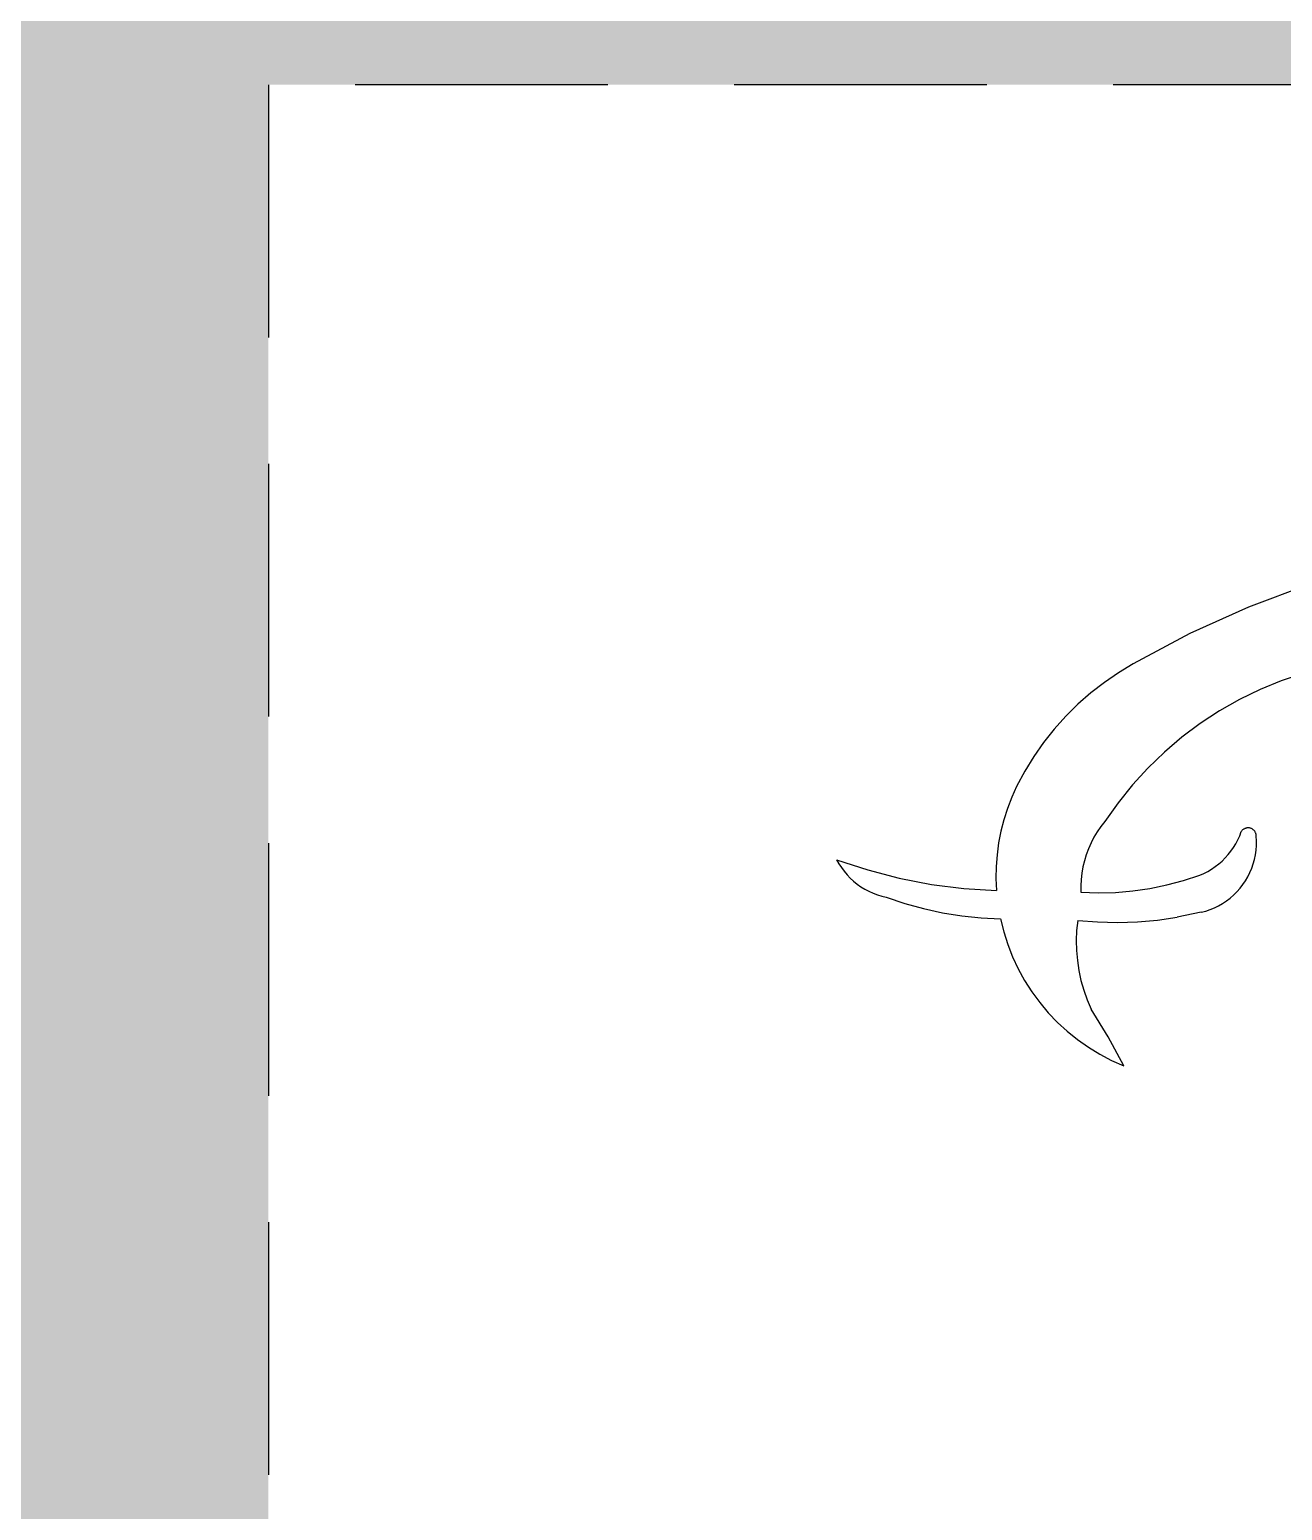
# Model space of a CAD drawing. Header units: millimetres. Extents: x 5625199 to 7433318, y -3316392 to -2552493.
# Drawn here: x 6354793.1 to 6355107.9, y -2675680.9 to -2675308.9 of the extents above; entities that cross this region are included whole.
import ezdxf

# ---------------------------------------------------------------- set-up
doc = ezdxf.new("R2010")
doc.units = ezdxf.units.MM
doc.linetypes.add('DASHED', pattern=[19.05, 12.7, -6.35])
doc.layers.add('155', color=155, linetype='Continuous')

# ---------------------------------------------------------------- blocks, each defined once
blk = doc.blocks.new('G$C6A503C8D')
for p, q in [((794.89, 269), (802.75, 254.54)), ((801.01, 266.3), (794.89, 269)), ((806.93, 263.2), (801.01, 266.3)), ((812.64, 259.72), (806.93, 263.2)), ((802.75, 254.54), (811.37, 240.52)), ((818.11, 255.88), (812.64, 259.72)), ((823.33, 251.7), (818.11, 255.88)), ((828.25, 247.18), (823.33, 251.7)), ((832.88, 242.35), (828.25, 247.18)), ((813.36, 235.85), (811.37, 240.52)), ((837.18, 237.23), (832.88, 242.35)), ((815.05, 231.06), (813.36, 235.85)), ((816.43, 226.18), (815.05, 231.06)), ((841.14, 231.84), (837.18, 237.23)), ((844.74, 226.21), (841.14, 231.84)), ((817.5, 221.21), (816.43, 226.18)), ((847.96, 220.35), (844.74, 226.21)), ((818.26, 216.19), (817.5, 221.21)), ((818.7, 211.14), (818.26, 216.19)), ((850.8, 214.3), (847.96, 220.35)), ((818.81, 206.06), (818.7, 211.14)), ((853.24, 208.08), (850.8, 214.3)), ((818.08, 195.94), (818.61, 200.99)), ((818.61, 200.99), (818.81, 206.06)), ((855.27, 201.71), (853.24, 208.08)), ((856.88, 195.22), (855.27, 201.71)), ((755.98, 191.9), (768.1, 194.36)), ((778.03, 195.8), (768.1, 194.36)), ((788.02, 196.68), (778.03, 195.8)), ((798.05, 197), (788.02, 196.68)), ((808.08, 196.75), (798.05, 197)), ((818.08, 195.94), (808.08, 196.75)), ((866.65, 194.74), (856.88, 195.22)), ((876.38, 193.72), (866.65, 194.74)), ((886.04, 192.15), (876.38, 193.72)), ((743.31, 186.15), (741.45, 184.73)), ((745.25, 187.45), (743.31, 186.15)), ((747.27, 188.61), (745.25, 187.45)), ((749.36, 189.64), (747.27, 188.61)), ((751.52, 190.54), (749.36, 189.64)), ((753.73, 191.29), (751.52, 190.54)), ((755.98, 191.9), (753.73, 191.29)), ((895.59, 190.04), (886.04, 192.15)), ((905.01, 187.41), (895.59, 190.04)), ((914.27, 184.25), (905.01, 187.41)), ((736.5, 179.8), (735.07, 177.96)), ((738.04, 181.55), (736.5, 179.8)), ((739.69, 183.2), (738.04, 181.55)), ((741.45, 184.73), (739.69, 183.2)), ((781.86, 179.9), (773.36, 178.17)), ((790.45, 181.14), (781.86, 179.9)), ((799.1, 181.87), (790.45, 181.14)), ((807.77, 182.1), (799.1, 181.87)), ((816.45, 181.83), (807.77, 182.1)), ((816.36, 175.44), (816.5, 178.63)), ((816.5, 178.63), (816.45, 181.83)), ((859.15, 174.94), (858.9, 180.92)), ((875.3, 179.9), (858.9, 180.92)), ((891.59, 177.85), (875.3, 179.9)), ((916.52, 183.73), (914.27, 184.25)), ((918.73, 183.07), (916.52, 183.73)), ((920.89, 182.27), (918.73, 183.07)), ((922.99, 181.33), (920.89, 182.27)), ((925.03, 180.26), (922.99, 181.33)), ((927, 179.06), (925.03, 180.26)), ((928.89, 177.73), (927, 179.06)), ((731.54, 171.92), (730.64, 169.77)), ((732.59, 174), (731.54, 171.92)), ((733.76, 176.02), (732.59, 174)), ((735.07, 177.96), (733.76, 176.02)), ((752.7, 171.34), (750.79, 170.2)), ((754.69, 172.35), (752.7, 171.34)), ((756.73, 173.24), (754.69, 172.35)), ((764.97, 175.95), (756.73, 173.24)), ((773.36, 178.17), (764.97, 175.95)), ((815.47, 169.11), (816.01, 172.26)), ((816.01, 172.26), (816.36, 175.44)), ((859.05, 168.96), (859.15, 174.94)), ((907.72, 174.75), (891.59, 177.85)), ((923.62, 170.64), (907.72, 174.75)), ((930.69, 176.29), (928.89, 177.73)), ((932.39, 174.73), (930.69, 176.29)), ((933.99, 173.07), (932.39, 174.73)), ((935.48, 171.31), (933.99, 173.07)), ((936.85, 169.46), (935.48, 171.31)), ((729.25, 165.31), (728.78, 163.03)), ((729.87, 167.56), (729.25, 165.31)), ((730.64, 169.77), (729.87, 167.56)), ((743.92, 164.56), (742.43, 162.9)), ((745.5, 166.13), (743.92, 164.56)), ((747.18, 167.59), (745.5, 166.13)), ((748.94, 168.95), (747.18, 167.59)), ((750.79, 170.2), (748.94, 168.95)), ((813.8, 162.94), (814.73, 166)), ((814.73, 166), (815.47, 169.11)), ((858.6, 162.99), (859.05, 168.96)), ((939.22, 165.51), (923.62, 170.64)), ((938.1, 167.52), (936.85, 169.46)), ((939.22, 165.51), (938.1, 167.52)), ((728.28, 158.39), (728.26, 156.05)), ((728.46, 160.71), (728.28, 158.39)), ((728.78, 163.03), (728.46, 160.71)), ((738.63, 157.42), (737.59, 155.45)), ((739.78, 159.32), (738.63, 157.42)), ((741.05, 161.15), (739.78, 159.32)), ((742.43, 162.9), (741.05, 161.15)), ((809.89, 154.2), (811.38, 157.03)), ((811.38, 157.03), (812.68, 159.95)), ((812.68, 159.95), (813.8, 162.94)), ((856.66, 151.19), (857.8, 157.06)), ((857.8, 157.06), (858.6, 162.99)), ((728.26, 156.05), (728.39, 153.72)), ((728.39, 153.72), (728.39, 153.46)), ((728.39, 153.46), (728.4, 153.19)), ((728.4, 153.19), (728.43, 152.93)), ((728.43, 152.93), (728.48, 152.67)), ((728.48, 152.67), (728.55, 152.41)), ((728.55, 152.41), (728.63, 152.15)), ((728.63, 152.15), (728.73, 151.91)), ((728.73, 151.91), (728.84, 151.67)), ((728.84, 151.67), (728.97, 151.44)), ((728.97, 151.44), (729.12, 151.21)), ((729.12, 151.21), (729.28, 151)), ((729.28, 151), (729.45, 150.8)), ((729.45, 150.8), (729.64, 150.61)), ((729.64, 150.61), (729.83, 150.43)), ((729.83, 150.43), (730.04, 150.26)), ((730.04, 150.26), (730.26, 150.11)), ((730.26, 150.11), (730.49, 149.98)), ((730.49, 149.98), (730.73, 149.86)), ((730.73, 149.86), (730.97, 149.75)), ((730.97, 149.75), (731.22, 149.66)), ((731.22, 149.66), (731.48, 149.59)), ((731.48, 149.59), (731.74, 149.53)), ((731.74, 149.53), (732, 149.49)), ((732, 149.49), (732.27, 149.47)), ((732.27, 149.47), (732.53, 149.47)), ((732.53, 149.47), (732.8, 149.48)), ((732.8, 149.48), (733.06, 149.51)), ((733.06, 149.51), (733.32, 149.56)), ((733.32, 149.56), (733.58, 149.62)), ((733.58, 149.62), (733.84, 149.71)), ((733.84, 149.71), (734.08, 149.8)), ((734.08, 149.8), (734.32, 149.92)), ((734.32, 149.92), (734.56, 150.05)), ((734.56, 150.05), (734.78, 150.19)), ((734.78, 150.19), (734.99, 150.35)), ((734.99, 150.35), (735.2, 150.52)), ((735.2, 150.52), (735.39, 150.71)), ((735.39, 150.71), (735.57, 150.9)), ((735.57, 150.9), (735.73, 151.11)), ((735.73, 151.11), (735.88, 151.33)), ((736.67, 153.41), (735.88, 151.33)), ((737.59, 155.45), (736.67, 153.41)), ((804.43, 146.34), (806.41, 148.84)), ((806.41, 148.84), (808.24, 151.47)), ((808.24, 151.47), (809.89, 154.2)), ((855.18, 145.39), (856.66, 151.19)), ((797.79, 136.91), (804.43, 146.34)), ((853.36, 139.69), (855.18, 145.39)), ((790.57, 127.92), (797.79, 136.91)), ((848.75, 128.65), (851.22, 134.1)), ((851.22, 134.1), (853.36, 139.69)), ((782.79, 119.41), (790.57, 127.92)), ((844.69, 121.03), (848.75, 128.65)), ((774.5, 111.4), (782.79, 119.41)), ((840.18, 113.68), (844.69, 121.03)), ((835.24, 106.61), (840.18, 113.68)), ((765.72, 103.92), (774.5, 111.4)), ((829.88, 99.85), (835.24, 106.61)), ((746.84, 90.7), (756.49, 97.01)), ((756.49, 97.01), (765.72, 103.92)), ((824.12, 93.42), (829.88, 99.85)), ((736.81, 85.01), (746.84, 90.7)), ((817.99, 87.35), (824.12, 93.42)), ((726.44, 79.96), (736.81, 85.01)), ((811.5, 81.66), (817.99, 87.35)), ((704.86, 71.86), (715.78, 75.57)), ((715.78, 75.57), (726.44, 79.96)), ((797.56, 71.5), (804.68, 76.37)), ((804.68, 76.37), (811.5, 81.66)), ((761.65, 51.87), (790.16, 67.07)), ((790.16, 67.07), (797.56, 71.5)), ((732.22, 38.54), (761.65, 51.87)), ((701.99, 27.12), (732.22, 38.54))]:
    blk.add_line(p, q)

msp = doc.modelspace()

# ---------------------------------------------------------------- hatches: boundary and pattern name
at = {"layer": '155', "ltscale": 500}
h = msp.add_hatch(dxfattribs=at)
h.set_pattern_fill('DOTS', color=250, scale=12)
h.set_pattern_definition([(0, (273402.825, -417409.755), (9.525, 19.05), [0, -19.05])])
h.paths.add_polyline_path([(6346976.85, -2672522.72), (6344515.93, -2672522.72), (6344515.93, -2673372.72), (6344515.93, -2676522.72), (6344746.42, -2676522.72), (6344746.42, -2675322.72), (6346746.42, -2675322.72), (6346746.42, -2676522.72), (6346976.85, -2676522.72)])
h.paths.add_polyline_path([(6346976.85, -2676522.72), (6347126.85, -2676522.72), (6347126.85, -2672522.72), (6346976.85, -2672522.72)])
h.paths.add_polyline_path([(6347726.85, -2676522.72), (6347876.85, -2676522.72), (6347876.85, -2672522.72), (6347726.85, -2672522.72)])
h.paths.add_polyline_path([(6347876.85, -2675122.72), (6347876.85, -2676522.72), (6348028.66, -2676522.72), (6348028.66, -2675322.72), (6351828.66, -2675322.72), (6351828.66, -2676522.72), (6351980.47, -2676522.72), (6351980.47, -2672522.72), (6347876.85, -2672522.72), (6347876.85, -2674722.72), (6350376.85, -2674722.72), (6350376.85, -2675122.72)])
h.paths.add_polyline_path([(6357675.76, -2675322.72), (6357675.76, -2673372.72), (6358275.76, -2673372.72), (6358275.76, -2675322.72), (6358653.11, -2675322.72), (6358653.11, -2676522.72), (6358825.76, -2676522.72), (6358825.76, -2672522.72), (6354680.47, -2672522.72), (6354680.47, -2676522.72), (6354853.11, -2676522.72), (6354853.11, -2675322.72)])
h.paths.add_polyline_path([(6355280.47, -2674572.72), (6355280.47, -2674122.72), (6355730.47, -2674122.72), (6355730.47, -2674572.72)], flags=16)
h.paths.add_polyline_path([(6356030.47, -2674572.72), (6356030.47, -2674122.72), (6356480.47, -2674122.72), (6356480.47, -2674572.72)], flags=16)
h.paths.add_polyline_path([(6357230.47, -2674572.72), (6357230.47, -2674122.72), (6356780.47, -2674122.72), (6356780.47, -2674572.72)], flags=16)

# ---------------------------------------------------------------- linework, layer by layer
at = {"color": 8, "linetype": 'DASHED', "ltscale": 5}
msp.add_lwpolyline([(6354853.11, -2676522.72), (6358653.11, -2676522.72), (6358653.11, -2675322.72), (6354853.11, -2675322.72)], close=True, dxfattribs=at)

# ---------------------------------------------------------------- block references
at = {"layer": '155', "ltscale": 500, "xscale": 0.5, "yscale": 0.5, "zscale": 0.5, "rotation": 180}
msp.add_blockref('G$C6A503C8D', (6355465.48, -2675434.68), dxfattribs=at)

doc.saveas('drawing.dxf')
